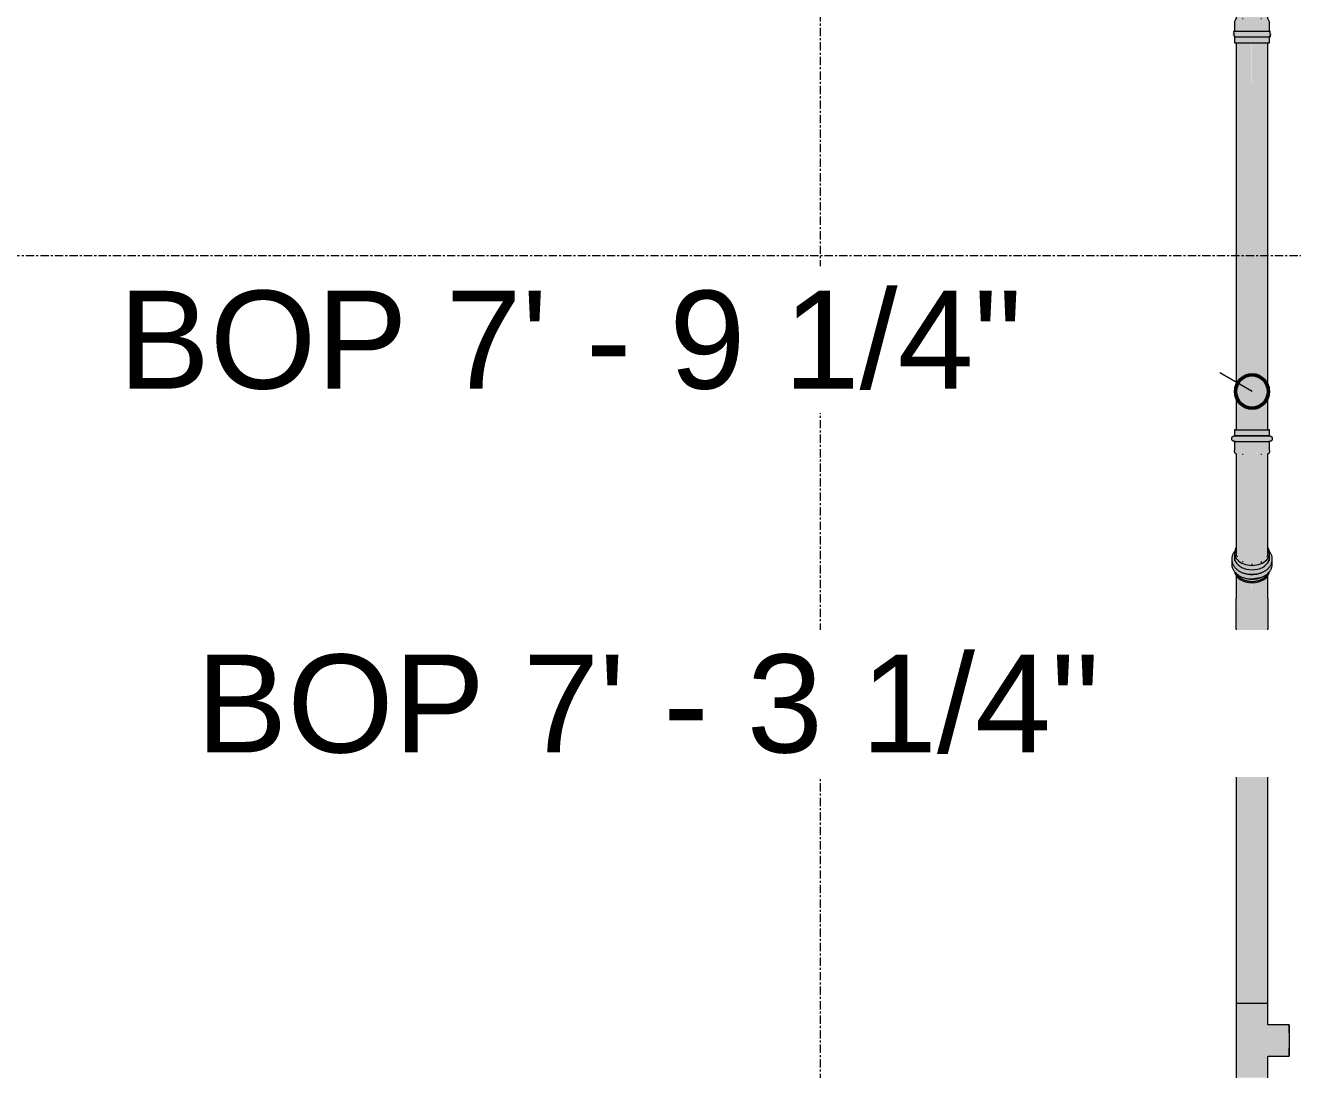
# Model space of a CAD drawing. Header units: inches. Extents: x -3679 to 241, y -496 to 1784.
# Drawn here: x -392.9 to -316.6, y 150 to 212.9 of the extents above; entities that cross this region are included whole.
import ezdxf

# ---------------------------------------------------------------- set-up
doc = ezdxf.new("R2010")
doc.units = ezdxf.units.IN
doc.header["$MEASUREMENT"] = 0
doc.linetypes.add('Grid Line', pattern=[0.875, 0.5, -0.125, 0.125, -0.125])
for name, color, linetype, lineweight in [('G-ANNO-DIMS', 251, 'Continuous', 9), ('P-PIPE', 1, 'Continuous', 9), ('S-GRID', 8, 'Continuous', 9)]:
    doc.layers.add(name, color=color, linetype=linetype, lineweight=lineweight)
doc.styles.add('Arial_1', font='arial.ttf', dxfattribs={"height": 5.901198})

# ---------------------------------------------------------------- blocks, each defined once
blk = doc.blocks.new('Victaulic-VicPress316-Elbow 90-45deg Style P568_P571 - Standard-1202831-LOWER PARKING')
at = {"layer": 'P-PIPE'}
for points in [[(-319.335, 179.853), (-319, 179.866), (-319.005, 180.099), (-319.626, 180.244), (-320.007, 180.62), (-320.021, 180.858), (-320.029, 181.066), (-320.028, 181.101), (-320.007, 181.228), (-320.08, 181.149), (-320.172, 180.957), (-320.224, 180.734), (-320.171, 180.466), (-320.047, 180.284), (-319.889, 180.108), (-319.675, 179.969)], [(-319, 180.362), (-319.009, 180.442), (-319.022, 180.445), (-319.249, 180.467), (-319.559, 180.568), (-319.624, 180.614), (-319.705, 180.67), (-319.826, 180.785), (-319.918, 180.945), (-319.95, 181.126), (-319.95, 181.403), (-320.007, 181.347), (-319.996, 180.871), (-319.623, 180.506), (-319.248, 180.419)], [(-319, 180.362), (-318.378, 180.506), (-317.993, 180.882), (-317.993, 181.347), (-318.05, 181.386), (-318.064, 181.038), (-318.097, 180.906), (-318.129, 180.862), (-318.182, 180.776), (-318.379, 180.612), (-318.532, 180.531), (-318.778, 180.463), (-319, 180.44), (-319, 180.393)], [(-319, 179.866), (-318.323, 179.97), (-318.12, 180.095), (-317.953, 180.284), (-317.83, 180.466), (-317.777, 180.734), (-317.89, 181.11), (-317.993, 181.229), (-317.984, 181.183), (-317.977, 181.157), (-317.973, 180.981), (-317.993, 180.795), (-317.993, 180.617), (-318.38, 180.241), (-319, 180.098), (-319, 179.981)], [(-319, 177.715), (-319.015, 179.322), (-319.622, 179.462), (-319.95, 179.781), (-319.936, 178.272), (-319.861, 178.111), (-319.778, 178.007), (-319.672, 177.916), (-319.545, 177.84), (-319.402, 177.781), (-319.246, 177.741), (-319.165, 177.725)], [(-319, 177.715), (-318.754, 177.741), (-318.578, 177.788), (-318.462, 177.837), (-318.329, 177.916), (-318.218, 178.012), (-318.149, 178.095), (-318.108, 178.159), (-318.065, 178.272), (-318.05, 178.39), (-318.053, 179.778), (-318.378, 179.462), (-319, 179.319), (-319, 177.725)], [(-319, 176.527), (-319, 177.715), (-319.246, 177.741), (-319.325, 177.756), (-319.475, 177.805), (-319.672, 177.916), (-319.728, 177.956), (-319.823, 178.052), (-319.893, 178.159), (-319.936, 178.272), (-319.95, 178.272), (-319.936, 176.53), (-319.165, 176.527)], [(-319, 176.527), (-318.05, 176.531), (-318.065, 178.272), (-318.108, 178.159), (-318.218, 178.012), (-318.329, 177.916), (-318.462, 177.837), (-318.525, 177.805), (-318.754, 177.741), (-318.835, 177.725), (-319, 177.715), (-319, 176.527)], [(-319.249, 174.102), (-319.205, 174.108), (-319, 174.137), (-319, 176.527), (-319.95, 176.53), (-319.95, 174.116), (-319.891, 174.139), (-319.815, 174.109), (-319.728, 174.115), (-319.655, 174.118), (-319.536, 174.137), (-319.4, 174.119), (-319.25, 174.103)], [(-318.178, 174.109), (-318.168, 174.11), (-318.097, 174.139), (-318.05, 174.116), (-318.065, 176.53), (-319, 176.527), (-318.993, 174.136), (-318.599, 174.117), (-318.327, 174.118), (-318.181, 174.109)], [(-319, 173.918), (-319.007, 174.135), (-319.279, 174.105), (-319.611, 174.129), (-319.731, 174.115), (-319.847, 174.113), (-319.907, 174.138), (-320.007, 174.078), (-320.03, 174.041), (-320.007, 173.921), (-319.179, 173.918)], [(-319, 173.918), (-317.993, 173.927), (-317.992, 173.927), (-317.97, 174.04), (-318.019, 174.101), (-318.111, 174.138), (-318.181, 174.109), (-318.463, 174.137), (-318.531, 174.12), (-318.789, 174.119), (-319, 174.137), (-319, 173.927)], [(-319, 173.033), (-319, 173.362), (-320.011, 173.364), (-320.224, 173.202), (-320.158, 173.087), (-320.007, 173.036), (-319.205, 173.033)], [(-319, 173.362), (-319, 173.918), (-320.007, 173.92), (-320.007, 173.365), (-319.277, 173.362)], [(-319, 173.362), (-317.993, 173.365), (-317.993, 173.921), (-319, 173.918), (-319, 173.362)], [(-319, 173.033), (-317.993, 173.036), (-317.835, 173.088), (-317.777, 173.202), (-317.89, 173.295), (-317.993, 173.365), (-319, 173.362), (-319, 173.115)], [(-319, 172.657), (-319, 173.033), (-320.007, 173.034), (-320.007, 172.66), (-319.068, 172.657)], [(-319, 172.657), (-317.993, 172.66), (-317.993, 173.036), (-319, 173.033), (-319, 172.712)]]:
    blk.add_hatch(color=256, dxfattribs=at).paths.add_polyline_path(points, flags=0)
h = blk.add_hatch(color=256, dxfattribs=at)
h.paths.add_polyline_path([(-319, 180.098), (-319, 180.362), (-319.623, 180.506), (-320.007, 180.882), (-320.007, 180.617), (-319.623, 180.241), (-319.311, 180.17)], flags=0)
h.paths.add_polyline_path([(-319.02, 180.218), (-319.598, 180.353), (-319.57, 180.396), (-319.369, 180.392), (-319.13, 180.317), (-319.077, 180.278), (-319.028, 180.226)], flags=0)
h.paths.add_polyline_path([(-319.642, 180.384), (-319.981, 180.728), (-319.923, 180.728), (-319.815, 180.641), (-319.708, 180.519), (-319.662, 180.429), (-319.647, 180.392)], flags=0)
h = blk.add_hatch(color=256, dxfattribs=at)
h.paths.add_polyline_path([(-319, 180.098), (-318.378, 180.242), (-317.993, 180.617), (-317.993, 180.882), (-318.378, 180.506), (-319, 180.362), (-319, 180.17)], flags=0)
h.paths.add_polyline_path([(-318.978, 180.218), (-318.856, 180.317), (-318.848, 180.317), (-318.723, 180.37), (-318.538, 180.404), (-318.533, 180.402), (-318.457, 180.392), (-318.393, 180.352), (-318.911, 180.234)], flags=0)
h.paths.add_polyline_path([(-318.362, 180.378), (-318.271, 180.55), (-318.137, 180.686), (-318.047, 180.742), (-317.999, 180.724), (-318.309, 180.429)], flags=0)
h = blk.add_hatch(color=256, dxfattribs=at)
h.paths.add_polyline_path([(-319.105, 179.425), (-319, 179.474), (-319.622, 179.617), (-319.541, 179.528), (-319.4, 179.462), (-319.221, 179.425), (-319.154, 179.431)], flags=0)
h.paths.add_polyline_path([(-319.691, 179.603), (-319.623, 179.618), (-319.737, 179.727), (-319.888, 179.826), (-319.978, 179.925), (-319.922, 179.815), (-319.806, 179.687), (-319.716, 179.614)], flags=0)
h = blk.add_hatch(color=256, dxfattribs=at)
h.paths.add_polyline_path([(-319, 179.474), (-319.001, 179.584), (-319.371, 179.584), (-319.677, 179.689), (-319.677, 179.671), (-319.623, 179.618), (-319.234, 179.528)], flags=0)
h.paths.add_polyline_path([(-319, 179.815), (-319.001, 179.866), (-319.167, 179.853), (-319.001, 179.815)], flags=0)
h = blk.add_hatch(color=256, dxfattribs=at)
h.paths.add_polyline_path([(-319, 179.474), (-318.378, 179.625), (-318.378, 179.678), (-318.931, 179.589), (-319, 179.572), (-319, 179.546)], flags=0)
h.paths.add_polyline_path([(-319, 179.815), (-318.995, 179.818), (-318.531, 179.932), (-319, 179.853), (-319, 179.817)], flags=0)
h = blk.add_hatch(color=256, dxfattribs=at)
h.paths.add_polyline_path([(-318.854, 179.417), (-318.796, 179.421), (-318.56, 179.477), (-318.424, 179.549), (-318.378, 179.618), (-318.998, 179.474), (-318.915, 179.425)], flags=0)
h.paths.add_polyline_path([(-318.317, 179.602), (-318.271, 179.625), (-318.112, 179.776), (-318.075, 179.819), (-318.041, 179.902), (-318.131, 179.806), (-318.323, 179.672), (-318.374, 179.618)], flags=0)
for p, q in [((-320.059, 181.114), (-320.059, 180.85)), ((-317.941, 180.85), (-317.941, 181.114)), ((-319.95, 179.781), (-319.95, 178.39)), ((-318.05, 178.39), (-318.05, 179.781)), ((-319.95, 176.531), (-319.95, 174.093)), ((-318.05, 174.096), (-318.05, 176.531)), ((-320.059, 173.923), (-319.95, 174.141)), ((-317.941, 173.923), (-318.05, 174.141)), ((-320.059, 173.923), (-320.059, 173.366)), ((-317.941, 173.366), (-317.941, 173.923)), ((-320.059, 173.037), (-320.059, 172.662)), ((-317.941, 172.662), (-317.941, 173.037))]:
    blk.add_line(p, q, dxfattribs=at)
at = {"layer": 'P-PIPE', "flags": 128}
for points in [[(-320.013, 181.251), (-320.04, 181.219), (-320.066, 181.187), (-320.089, 181.154), (-320.111, 181.12), (-320.132, 181.085), (-320.15, 181.05), (-320.166, 181.013), (-320.181, 180.976), (-320.193, 180.939), (-320.204, 180.901), (-320.212, 180.862), (-320.218, 180.823), (-320.222, 180.784), (-320.224, 180.745), (-320.223, 180.705), (-320.22, 180.666), (-320.216, 180.627), (-320.208, 180.588), (-320.199, 180.55), (-320.188, 180.512), (-320.174, 180.474), (-320.159, 180.438), (-320.142, 180.402), (-320.123, 180.366), (-320.101, 180.332), (-320.079, 180.298), (-320.054, 180.266), (-320.028, 180.234), (-320, 180.203), (-319.971, 180.174), (-319.941, 180.145), (-319.909, 180.117), (-319.876, 180.091), (-319.841, 180.066), (-319.805, 180.042), (-319.768, 180.019), (-319.73, 179.997), (-319.692, 179.976), (-319.652, 179.957), (-319.611, 179.938), (-319.569, 179.921), (-319.527, 179.906), (-319.484, 179.891), (-319.44, 179.878), (-319.395, 179.866), (-319.35, 179.855), (-319.305, 179.846), (-319.259, 179.838), (-319.213, 179.831), (-319.166, 179.826), (-319.12, 179.822), (-319.073, 179.819), (-319.026, 179.818), (-319, 179.817)], [(-319, 179.817), (-318.953, 179.818), (-318.906, 179.82), (-318.859, 179.823), (-318.813, 179.828), (-318.766, 179.834), (-318.72, 179.841), (-318.675, 179.85), (-318.629, 179.86), (-318.585, 179.871), (-318.541, 179.884), (-318.497, 179.898), (-318.454, 179.913), (-318.412, 179.929), (-318.371, 179.947), (-318.33, 179.965), (-318.291, 179.985), (-318.252, 180.007), (-318.215, 180.029), (-318.179, 180.053), (-318.143, 180.077), (-318.11, 180.103), (-318.077, 180.13), (-318.046, 180.158), (-318.016, 180.187), (-317.987, 180.217), (-317.96, 180.248), (-317.935, 180.281), (-317.911, 180.314), (-317.889, 180.348), (-317.869, 180.382), (-317.851, 180.418), (-317.834, 180.454), (-317.82, 180.491), (-317.807, 180.529), (-317.797, 180.567), (-317.789, 180.606), (-317.782, 180.645), (-317.779, 180.684), (-317.777, 180.723), (-317.777, 180.763), (-317.78, 180.802), (-317.785, 180.841), (-317.792, 180.88), (-317.801, 180.918), (-317.813, 180.956), (-317.826, 180.993), (-317.841, 181.03), (-317.859, 181.066), (-317.878, 181.102), (-317.899, 181.136), (-317.922, 181.17), (-317.946, 181.202), (-317.972, 181.234), (-317.993, 181.257)], [(-320, 179.95), (-319.994, 179.935), (-319.977, 179.902), (-319.959, 179.869), (-319.939, 179.838), (-319.918, 179.807), (-319.895, 179.778), (-319.871, 179.749), (-319.846, 179.722), (-319.819, 179.696), (-319.792, 179.67), (-319.763, 179.646), (-319.733, 179.623), (-319.703, 179.601), (-319.672, 179.58), (-319.639, 179.561), (-319.606, 179.542), (-319.573, 179.525), (-319.538, 179.508), (-319.503, 179.493), (-319.468, 179.479), (-319.431, 179.466), (-319.395, 179.454), (-319.358, 179.443), (-319.32, 179.433), (-319.282, 179.425), (-319.244, 179.417), (-319.206, 179.411), (-319.167, 179.405), (-319.128, 179.401), (-319.089, 179.398), (-319.05, 179.396), (-319.011, 179.395), (-319, 179.395)], [(-319, 179.395), (-318.961, 179.396), (-318.922, 179.397), (-318.883, 179.4), (-318.844, 179.404), (-318.805, 179.409), (-318.767, 179.415), (-318.728, 179.423), (-318.69, 179.431), (-318.653, 179.44), (-318.616, 179.451), (-318.579, 179.463), (-318.543, 179.475), (-318.507, 179.489), (-318.472, 179.504), (-318.437, 179.52), (-318.403, 179.537), (-318.37, 179.556), (-318.338, 179.575), (-318.306, 179.596), (-318.275, 179.617), (-318.245, 179.64), (-318.217, 179.664), (-318.189, 179.689), (-318.162, 179.715), (-318.136, 179.742), (-318.112, 179.77), (-318.089, 179.799), (-318.067, 179.829), (-318.047, 179.861), (-318.028, 179.893), (-318.011, 179.926), (-318.002, 179.946)], [(-319.95, 176.531), (-319.95, 176.636), (-319.95, 176.741), (-319.95, 176.846), (-319.95, 176.95), (-319.95, 177.054), (-319.95, 177.156), (-319.95, 177.258), (-319.95, 177.359), (-319.95, 177.458), (-319.95, 177.555), (-319.95, 177.651), (-319.95, 177.746), (-319.95, 177.838), (-319.95, 177.928), (-319.95, 178.016), (-319.95, 178.101), (-319.95, 178.184), (-319.95, 178.264), (-319.95, 178.342), (-319.95, 178.39)], [(-318.05, 178.39), (-318.05, 178.314), (-318.05, 178.235), (-318.05, 178.154), (-318.05, 178.07), (-318.05, 177.984), (-318.05, 177.895), (-318.05, 177.804), (-318.05, 177.711), (-318.05, 177.617), (-318.05, 177.52), (-318.05, 177.422), (-318.05, 177.322), (-318.05, 177.221), (-318.05, 177.119), (-318.05, 177.016), (-318.05, 176.912), (-318.05, 176.808), (-318.05, 176.703), (-318.05, 176.598), (-318.05, 176.531)], [(-320.004, 173.368), (-320.017, 173.367), (-320.029, 173.367), (-320.039, 173.367), (-320.048, 173.367), (-320.055, 173.367), (-320.062, 173.366), (-320.071, 173.366), (-320.118, 173.355), (-320.082, 173.039), (-320.067, 173.037), (-320.059, 173.037), (-320.052, 173.036), (-320.044, 173.036), (-320.035, 173.036), (-320.024, 173.036), (-320.011, 173.036), (-319.997, 173.036), (-319.982, 173.035), (-319.965, 173.035), (-319.946, 173.035), (-319.926, 173.035), (-319.905, 173.035), (-319.882, 173.035), (-319.857, 173.034), (-319.832, 173.034), (-319.805, 173.034), (-319.776, 173.034), (-319.747, 173.034), (-319.716, 173.034), (-319.684, 173.034), (-319.651, 173.034), (-319.617, 173.033), (-319.582, 173.033), (-319.547, 173.033), (-319.51, 173.033), (-319.472, 173.033), (-319.434, 173.033), (-319.395, 173.033), (-319.355, 173.033), (-319.315, 173.033), (-319.274, 173.033), (-319.233, 173.033), (-319.192, 173.033), (-319.15, 173.033), (-319.108, 173.033), (-319.065, 173.033), (-319.023, 173.033), (-319, 173.033)], [(-319, 173.033), (-318.958, 173.033), (-318.916, 173.033), (-318.873, 173.033), (-318.831, 173.033), (-318.79, 173.033), (-318.748, 173.033), (-318.707, 173.033), (-318.667, 173.033), (-318.627, 173.033), (-318.588, 173.033), (-318.549, 173.033), (-318.511, 173.033), (-318.474, 173.033), (-318.437, 173.033), (-318.402, 173.033), (-318.367, 173.034), (-318.334, 173.034), (-318.301, 173.034), (-318.27, 173.034), (-318.24, 173.034), (-318.211, 173.034), (-318.183, 173.034), (-318.157, 173.034), (-318.132, 173.035), (-318.108, 173.035), (-318.086, 173.035), (-318.065, 173.035), (-318.046, 173.035), (-318.028, 173.035), (-318.011, 173.035), (-317.997, 173.036), (-317.983, 173.036), (-317.972, 173.036), (-317.961, 173.036), (-317.953, 173.036), (-317.945, 173.037), (-317.938, 173.037), (-317.929, 173.037), (-317.882, 173.048), (-317.918, 173.365), (-317.934, 173.366), (-317.941, 173.366), (-317.948, 173.367), (-317.957, 173.367), (-317.966, 173.367), (-317.977, 173.367), (-317.989, 173.367)]]:
    blk.add_lwpolyline(points, dxfattribs=at)
at = {"layer": 'P-PIPE'}
for centre, major_axis, ratio, start_param, end_param in [((-319, 180.85), (1.059, 0), 0.710047, 2.943602, 4.08407), ((-319, 181.114), (1.059, 0), 0.710047, 2.733581, 4.712389), ((-319, 181.114), (1.059, 0), 0.710047, 4.712389, 6.690234), ((-319, 180.85), (1.059, 0), 0.710047, 5.970813, 6.467551), ((-319, 181.114), (0.95, 0), 0.710047, 3.426156, 3.45569), ((-319, 181.114), (0.95, 0), 0.710047, 3.455752, 3.487059), ((-319, 180.85), (1.059, 0), 0.710047, 4.084368, 4.712389), ((-319, 181.114), (0.95, 0), 0.710047, 4.042057, 4.119818), ((-319, 181.114), (0.95, 0), 0.710047, 4.688428, 4.712389), ((-319, 181.114), (0.95, 0), 0.710047, 4.712721, 4.735898), ((-319, 180.85), (1.059, 0), 0.710047, 4.712687, 5.340708), ((-319, 181.114), (0.95, 0), 0.710047, 5.30611, 5.340708), ((-319, 181.114), (0.95, 0), 0.710047, 5.341244, 5.381369), ((-319, 180.85), (1.059, 0), 0.710047, 5.341189, 5.969026), ((-319, 181.114), (0.95, 0), 0.710047, 5.940216, 5.969026), ((-319, 181.114), (0.95, 0), 0.710047, 5.969088, 5.996262), ((-319, 174.141), (0.95, 0), 0.004167, 4.055861, 4.108072), ((-319, 174.141), (0.95, 0), 0.004167, 5.316706, 5.368917), ((-319, 173.366), (1.059, 0), 0.004167, 2.827433, 4.712389), ((-319, 173.366), (1.059, 0), 0.004167, 4.712389, 6.597345), ((-319, 172.662), (1.059, 0), 0.004167, 2.827433, 4.712389), ((-319, 173.037), (1.059, 0), 0.004167, 2.850113, 4.712389), ((-319, 173.037), (1.059, 0), 0.004167, 4.712389, 6.550885), ((-319, 172.662), (-1.059, 0), 0.004167, 1.570796, 3.455752)]:
    blk.add_ellipse(centre, major_axis=major_axis, ratio=ratio, start_param=start_param, end_param=end_param, dxfattribs=at)
blk = doc.blocks.new('Victaulic-VicPress316-Elbow 90-45deg Style P568_P571 - Standard-1202840-LOWER PARKING')
at = {"layer": 'P-PIPE'}
for points in [[(-319, 187.829), (-319, 188.158), (-320.047, 188.145), (-320.166, 188.107), (-320.223, 187.994), (-320.165, 187.94), (-320.007, 187.829), (-319.239, 187.829)], [(-319, 188.158), (-319, 188.534), (-320.007, 188.534), (-320.007, 188.158), (-319.311, 188.158)], [(-319, 187.829), (-317.993, 187.829), (-317.776, 187.994), (-317.834, 188.107), (-317.993, 188.158), (-319, 188.158), (-319, 187.911)], [(-319, 187.055), (-319, 187.273), (-320.007, 187.273), (-320.03, 187.155), (-319.981, 187.094), (-319.891, 187.055), (-319.82, 187.084), (-319.537, 187.055), (-319.469, 187.071), (-319.211, 187.072), (-319.001, 187.055)], [(-319, 187.273), (-319.004, 187.829), (-320.007, 187.829), (-320.007, 187.273), (-319.234, 187.273)], [(-319, 184.664), (-319.007, 187.055), (-319.4, 187.075), (-319.674, 187.075), (-319.832, 187.083), (-319.903, 187.055), (-319.95, 187.078), (-319.936, 184.664), (-319.165, 184.664)], [(-319, 187.273), (-317.993, 187.273), (-317.993, 187.829), (-319, 187.829), (-319, 187.273)], [(-319, 187.055), (-318.993, 187.056), (-318.721, 187.086), (-318.389, 187.063), (-318.269, 187.078), (-318.153, 187.08), (-318.093, 187.057), (-317.993, 187.117), (-317.97, 187.155), (-317.993, 187.273), (-319, 187.273), (-319, 187.103)], [(-319, 184.664), (-318.05, 184.665), (-318.05, 187.079), (-318.109, 187.055), (-318.185, 187.084), (-318.271, 187.078), (-318.345, 187.074), (-318.463, 187.055), (-318.562, 187.071), (-318.796, 187.083), (-319, 187.055)], [(-319, 182.131), (-319, 184.664), (-319.95, 184.665), (-319.936, 182.686), (-319.893, 182.573), (-319.823, 182.467), (-319.728, 182.371), (-319.611, 182.288), (-319.475, 182.221), (-319.325, 182.172), (-319.165, 182.141)], [(-319, 182.131), (-318.835, 182.141), (-318.675, 182.172), (-318.525, 182.221), (-318.344, 182.32), (-318.272, 182.371), (-318.177, 182.467), (-318.107, 182.573), (-318.064, 182.686), (-318.05, 182.803), (-318.064, 184.664), (-319, 184.664), (-319, 182.141)], [(-319.006, 180.441), (-319, 180.443), (-319, 182.131), (-319.165, 182.141), (-319.325, 182.172), (-319.488, 182.228), (-319.623, 182.297), (-319.77, 182.414), (-319.823, 182.467), (-319.893, 182.573), (-319.936, 182.686), (-319.95, 182.803), (-319.935, 181.037), (-319.903, 180.906), (-319.871, 180.863), (-319.815, 180.773), (-319.623, 180.613), (-319.468, 180.531), (-319.204, 180.462), (-319.007, 180.441)], [(-318.993, 180.441), (-318.979, 180.444), (-318.689, 180.485), (-318.44, 180.572), (-318.378, 180.613), (-318.308, 180.659), (-318.161, 180.808), (-318.075, 180.981), (-318.05, 181.117), (-318.064, 182.686), (-318.107, 182.573), (-318.177, 182.467), (-318.272, 182.371), (-318.389, 182.288), (-318.525, 182.221), (-318.689, 182.169), (-318.835, 182.141), (-319, 182.131), (-319, 180.441)], [(-319.335, 179.572), (-319, 179.584), (-319.008, 179.817), (-319.19, 179.859), (-319.371, 179.866), (-319.677, 179.97), (-319.924, 180.147), (-320.108, 180.373), (-320.173, 180.477), (-320.2, 180.566), (-320.223, 180.45), (-320.172, 180.227), (-320.08, 180.036), (-319.888, 179.826), (-319.675, 179.687)], [(-319, 179.584), (-318.76, 179.601), (-318.323, 179.688), (-318.112, 179.822), (-317.883, 180.095), (-317.776, 180.45), (-317.81, 180.566), (-317.841, 180.45), (-318.002, 180.229), (-318.162, 180.069), (-318.326, 179.97), (-318.689, 179.888), (-319, 179.815), (-319, 179.601)], [(-317.993, 180.619), (-317.993, 180.619), (-317.993, 180.647)], [(-319, 179.319), (-319.002, 179.474), (-319.105, 179.425), (-319.422, 179.468), (-319.557, 179.546), (-319.623, 179.618), (-319.691, 179.603), (-319.73, 179.625), (-319.867, 179.751), (-319.956, 179.875), (-320.007, 179.958), (-319.996, 179.826), (-319.622, 179.462), (-319, 179.319)], [(-319, 179.319), (-318.363, 179.476), (-317.993, 179.837), (-317.993, 179.956), (-318.048, 179.874), (-318.112, 179.776), (-318.198, 179.688), (-318.318, 179.603), (-318.37, 179.625), (-318.325, 179.688), (-318.378, 179.678), (-318.384, 179.609), (-318.43, 179.544), (-318.628, 179.456), (-318.854, 179.417), (-318.944, 179.442), (-319, 179.474), (-319, 179.413)]]:
    blk.add_hatch(color=256, dxfattribs=at).paths.add_polyline_path(points, flags=0)
h = blk.add_hatch(color=256, dxfattribs=at)
h.paths.add_polyline_path([(-319, 188.158), (-317.993, 188.158), (-317.993, 188.534), (-319, 188.534), (-319, 188.158)], flags=0)
h.paths.add_polyline_path([(-318.689, 188.158), (-318.689, 188.158), (-318.717, 188.257)], flags=0)
h = blk.add_hatch(color=256, dxfattribs=at)
h.paths.add_polyline_path([(-319.02, 180.218), (-319.094, 180.296), (-319.21, 180.352), (-319.411, 180.403), (-319.574, 180.392), (-319.6, 180.35), (-319.179, 180.254)], flags=0)
h.paths.add_polyline_path([(-319.642, 180.384), (-319.713, 180.529), (-319.863, 180.688), (-319.95, 180.735), (-319.999, 180.724), (-319.693, 180.434)], flags=0)
h.paths.add_polyline_path([(-320.007, 180.731), (-320.007, 181.198), (-320.03, 181.091), (-320.023, 180.876)], flags=0)
h = blk.add_hatch(color=256, dxfattribs=at)
h.paths.add_polyline_path([(-318.978, 180.218), (-318.41, 180.362), (-318.466, 180.398), (-318.637, 180.395), (-318.778, 180.354), (-318.884, 180.306)], flags=0)
h.paths.add_polyline_path([(-318.362, 180.378), (-317.999, 180.724), (-318.047, 180.742), (-318.072, 180.734), (-318.178, 180.655), (-318.315, 180.48), (-318.334, 180.439)], flags=0)
h.paths.add_polyline_path([(-317.993, 180.728), (-317.993, 180.728), (-317.986, 180.906), (-317.97, 180.994), (-317.993, 181.201), (-317.993, 180.728)], flags=0)
for p, q in [((-320.059, 188.534), (-320.059, 188.158)), ((-317.941, 188.158), (-317.941, 188.534)), ((-320.059, 187.829), (-320.059, 187.273)), ((-319.95, 187.099), (-319.95, 184.665)), ((-318.05, 184.665), (-318.05, 187.101)), ((-317.941, 187.273), (-317.941, 187.829)), ((-319.95, 182.803), (-319.95, 181.036)), ((-318.05, 181.036), (-318.05, 182.803)), ((-320.059, 180.959), (-320.059, 180.637)), ((-319.953, 181.324), (-319.972, 181.292)), ((-317.941, 180.638), (-317.941, 180.959))]:
    blk.add_line(p, q, dxfattribs=at)
at = {"layer": 'P-PIPE', "flags": 128}
for points in [[(-320.059, 187.829), (-320.066, 187.83), (-320.072, 187.83), (-320.079, 187.831), (-320.085, 187.832), (-320.092, 187.833), (-320.098, 187.834), (-320.104, 187.836), (-320.111, 187.838), (-320.117, 187.84), (-320.123, 187.842), (-320.129, 187.845), (-320.135, 187.848), (-320.141, 187.851), (-320.146, 187.855), (-320.152, 187.858), (-320.157, 187.862), (-320.162, 187.866), (-320.167, 187.87), (-320.172, 187.875), (-320.177, 187.879), (-320.181, 187.884), (-320.186, 187.889), (-320.19, 187.894), (-320.194, 187.9), (-320.197, 187.905), (-320.201, 187.911), (-320.204, 187.916), (-320.207, 187.922), (-320.21, 187.928), (-320.212, 187.934), (-320.215, 187.94), (-320.217, 187.947), (-320.218, 187.953), (-320.22, 187.959), (-320.221, 187.966), (-320.222, 187.972), (-320.223, 187.979), (-320.223, 187.986), (-320.223, 187.992), (-320.223, 187.999), (-320.223, 188.005), (-320.222, 188.012), (-320.222, 188.018), (-320.221, 188.025), (-320.219, 188.031), (-320.218, 188.038), (-320.216, 188.044), (-320.214, 188.05), (-320.211, 188.056), (-320.209, 188.062), (-320.206, 188.068), (-320.203, 188.074), (-320.199, 188.08), (-320.196, 188.085), (-320.192, 188.091), (-320.188, 188.096), (-320.184, 188.101), (-320.179, 188.106), (-320.175, 188.111), (-320.17, 188.115), (-320.165, 188.12), (-320.16, 188.124), (-320.155, 188.128), (-320.149, 188.131), (-320.144, 188.135), (-320.138, 188.138), (-320.132, 188.141), (-320.126, 188.144), (-320.12, 188.147), (-320.114, 188.149), (-320.108, 188.151), (-320.102, 188.153), (-320.095, 188.154), (-320.089, 188.156), (-320.082, 188.157), (-320.076, 188.158), (-320.069, 188.158), (-320.063, 188.158), (-320.059, 188.158)], [(-320.059, 188.158), (-320.058, 188.158), (-320.056, 188.158), (-320.051, 188.158), (-320.045, 188.158), (-320.038, 188.158), (-320.029, 188.159), (-320.018, 188.159), (-320.005, 188.159)], [(-319, 188.158), (-319.042, 188.158), (-319.085, 188.158), (-319.127, 188.158), (-319.169, 188.158), (-319.21, 188.158), (-319.252, 188.158), (-319.293, 188.158), (-319.333, 188.158), (-319.373, 188.158), (-319.412, 188.158), (-319.451, 188.158), (-319.489, 188.158), (-319.526, 188.158), (-319.562, 188.158), (-319.598, 188.158), (-319.632, 188.158), (-319.666, 188.158), (-319.698, 188.158), (-319.73, 188.158), (-319.76, 188.158), (-319.789, 188.158), (-319.816, 188.158), (-319.843, 188.158), (-319.867, 188.158), (-319.891, 188.158), (-319.913, 188.158), (-319.934, 188.158), (-319.953, 188.158), (-319.971, 188.158), (-319.987, 188.158), (-320.002, 188.158), (-320.015, 188.158), (-320.026, 188.158), (-320.036, 188.158), (-320.044, 188.158), (-320.05, 188.158), (-320.055, 188.158), (-320.058, 188.158), (-320.059, 188.158), (-320.059, 188.158)], [(-317.941, 188.158), (-317.942, 188.158), (-317.944, 188.158), (-317.949, 188.158), (-317.954, 188.158), (-317.962, 188.158), (-317.971, 188.158), (-317.982, 188.158), (-317.995, 188.158), (-318.009, 188.158), (-318.025, 188.158), (-318.042, 188.158), (-318.061, 188.158), (-318.081, 188.158), (-318.103, 188.158), (-318.126, 188.158), (-318.151, 188.158), (-318.177, 188.158), (-318.204, 188.158), (-318.232, 188.158), (-318.262, 188.158), (-318.293, 188.158), (-318.325, 188.158), (-318.358, 188.158), (-318.393, 188.158), (-318.428, 188.158), (-318.464, 188.158), (-318.501, 188.158), (-318.539, 188.158), (-318.577, 188.158), (-318.616, 188.158), (-318.656, 188.158), (-318.696, 188.158), (-318.737, 188.158), (-318.778, 188.158), (-318.82, 188.158), (-318.862, 188.158), (-318.904, 188.158), (-318.946, 188.158), (-318.989, 188.158), (-319, 188.158)], [(-317.998, 188.159), (-317.985, 188.159), (-317.974, 188.159), (-317.964, 188.158), (-317.956, 188.158), (-317.95, 188.158), (-317.945, 188.158), (-317.942, 188.158), (-317.941, 188.158), (-317.941, 188.158)], [(-317.941, 188.158), (-317.934, 188.158), (-317.928, 188.158), (-317.921, 188.157), (-317.915, 188.156), (-317.908, 188.155), (-317.902, 188.154), (-317.896, 188.152), (-317.889, 188.15), (-317.883, 188.148), (-317.877, 188.145), (-317.871, 188.143), (-317.865, 188.14), (-317.859, 188.137), (-317.854, 188.133), (-317.848, 188.13), (-317.843, 188.126), (-317.838, 188.122), (-317.832, 188.118), (-317.828, 188.113), (-317.823, 188.109), (-317.818, 188.104), (-317.814, 188.099), (-317.81, 188.094), (-317.806, 188.088), (-317.803, 188.083), (-317.799, 188.077), (-317.796, 188.071), (-317.793, 188.066), (-317.79, 188.06), (-317.788, 188.054), (-317.785, 188.047), (-317.783, 188.041), (-317.782, 188.035), (-317.78, 188.028), (-317.779, 188.022), (-317.778, 188.015), (-317.777, 188.009), (-317.777, 188.002), (-317.776, 187.996), (-317.777, 187.989), (-317.777, 187.983), (-317.777, 187.976), (-317.778, 187.969), (-317.779, 187.963), (-317.781, 187.957), (-317.782, 187.95), (-317.784, 187.944), (-317.786, 187.938), (-317.789, 187.931), (-317.791, 187.925), (-317.794, 187.92), (-317.797, 187.914), (-317.801, 187.908), (-317.804, 187.902), (-317.808, 187.897), (-317.812, 187.892), (-317.816, 187.887), (-317.821, 187.882), (-317.825, 187.877), (-317.83, 187.873), (-317.835, 187.868), (-317.84, 187.864), (-317.845, 187.86), (-317.851, 187.856), (-317.856, 187.853), (-317.862, 187.85), (-317.868, 187.847), (-317.874, 187.844), (-317.88, 187.841), (-317.886, 187.839), (-317.892, 187.837), (-317.898, 187.835), (-317.905, 187.833), (-317.911, 187.832), (-317.918, 187.831), (-317.924, 187.83), (-317.931, 187.83), (-317.937, 187.829), (-317.941, 187.829)], [(-320.002, 187.83), (-320.015, 187.83), (-320.026, 187.83), (-320.036, 187.829), (-320.044, 187.829), (-320.05, 187.829), (-320.055, 187.829), (-320.058, 187.829), (-320.059, 187.829), (-320.059, 187.829)], [(-320.059, 187.829), (-320.058, 187.829), (-320.056, 187.829), (-320.051, 187.829), (-320.045, 187.829), (-320.038, 187.829), (-320.029, 187.829), (-320.018, 187.829), (-320.005, 187.829), (-319.991, 187.829), (-319.975, 187.829), (-319.958, 187.829), (-319.939, 187.829), (-319.919, 187.829), (-319.897, 187.829), (-319.874, 187.829), (-319.849, 187.829), (-319.823, 187.829), (-319.796, 187.829), (-319.768, 187.829), (-319.738, 187.829), (-319.707, 187.829), (-319.675, 187.829), (-319.642, 187.829), (-319.607, 187.829), (-319.572, 187.829), (-319.536, 187.829), (-319.499, 187.829), (-319.461, 187.829), (-319.423, 187.829), (-319.384, 187.829), (-319.344, 187.829), (-319.304, 187.829), (-319.263, 187.829), (-319.222, 187.829), (-319.18, 187.829), (-319.138, 187.829), (-319.096, 187.829), (-319.054, 187.829), (-319.011, 187.829), (-319, 187.829)], [(-319.95, 187.055), (-319.959, 187.062), (-319.967, 187.069), (-319.975, 187.076), (-319.983, 187.084), (-319.99, 187.092), (-319.997, 187.1), (-320.004, 187.109), (-320.01, 187.117), (-320.016, 187.126), (-320.022, 187.136), (-320.027, 187.145), (-320.032, 187.155), (-320.037, 187.165), (-320.041, 187.175), (-320.045, 187.185), (-320.048, 187.196), (-320.051, 187.206), (-320.053, 187.217), (-320.055, 187.228), (-320.057, 187.238), (-320.058, 187.249), (-320.059, 187.26), (-320.059, 187.271), (-320.059, 187.273)], [(-319, 187.829), (-318.958, 187.829), (-318.915, 187.829), (-318.873, 187.829), (-318.831, 187.829), (-318.79, 187.829), (-318.748, 187.829), (-318.707, 187.829), (-318.667, 187.829), (-318.627, 187.829), (-318.588, 187.829), (-318.549, 187.829), (-318.511, 187.829), (-318.474, 187.829), (-318.437, 187.829), (-318.402, 187.829), (-318.368, 187.829), (-318.334, 187.829), (-318.302, 187.829), (-318.27, 187.829), (-318.24, 187.829), (-318.211, 187.829), (-318.184, 187.829), (-318.157, 187.829), (-318.132, 187.829), (-318.109, 187.829), (-318.087, 187.829), (-318.066, 187.829), (-318.047, 187.829), (-318.029, 187.829), (-318.013, 187.829), (-317.998, 187.829), (-317.985, 187.829), (-317.974, 187.829), (-317.964, 187.829), (-317.956, 187.829), (-317.95, 187.829), (-317.945, 187.829), (-317.942, 187.829), (-317.941, 187.829), (-317.941, 187.829)], [(-317.941, 187.273), (-317.941, 187.262), (-317.942, 187.251), (-317.943, 187.24), (-317.944, 187.229), (-317.946, 187.219), (-317.949, 187.208), (-317.952, 187.198), (-317.955, 187.187), (-317.958, 187.177), (-317.962, 187.167), (-317.967, 187.157), (-317.972, 187.147), (-317.977, 187.138), (-317.983, 187.128), (-317.989, 187.119), (-317.995, 187.11), (-318.002, 187.102), (-318.009, 187.093), (-318.016, 187.085), (-318.024, 187.077), (-318.032, 187.07), (-318.04, 187.063), (-318.048, 187.056), (-318.05, 187.055)], [(-317.941, 187.829), (-317.942, 187.829), (-317.944, 187.829), (-317.949, 187.829), (-317.954, 187.829), (-317.962, 187.829), (-317.971, 187.83), (-317.982, 187.83), (-317.995, 187.83)], [(-319.95, 184.665), (-319.95, 184.559), (-319.95, 184.454), (-319.95, 184.349), (-319.95, 184.245), (-319.95, 184.141), (-319.95, 184.039), (-319.95, 183.937), (-319.95, 183.836), (-319.95, 183.737), (-319.95, 183.639), (-319.95, 183.543), (-319.95, 183.449), (-319.95, 183.356), (-319.95, 183.266), (-319.95, 183.178), (-319.95, 183.092), (-319.95, 183.009), (-319.95, 182.929), (-319.95, 182.851), (-319.95, 182.803)], [(-318.05, 182.803), (-318.05, 182.879), (-318.05, 182.958), (-318.05, 183.039), (-318.05, 183.123), (-318.05, 183.21), (-318.05, 183.299), (-318.05, 183.39), (-318.05, 183.483), (-318.05, 183.578), (-318.05, 183.675), (-318.05, 183.773), (-318.05, 183.873), (-318.05, 183.974), (-318.05, 184.076), (-318.05, 184.179), (-318.05, 184.283), (-318.05, 184.388), (-318.05, 184.492), (-318.05, 184.598), (-318.05, 184.665)], [(-320.007, 181.217), (-320.018, 181.19), (-320.03, 181.155), (-320.04, 181.118), (-320.048, 181.082), (-320.053, 181.045), (-320.057, 181.007), (-320.059, 180.969), (-320.059, 180.959)], [(-317.941, 180.959), (-317.942, 180.997), (-317.945, 181.034), (-317.95, 181.072), (-317.958, 181.109), (-317.967, 181.145), (-317.978, 181.181), (-317.992, 181.216)], [(-320.203, 180.616), (-320.212, 180.577), (-320.218, 180.539), (-320.222, 180.5), (-320.223, 180.46), (-320.223, 180.421), (-320.22, 180.382), (-320.215, 180.343), (-320.208, 180.304), (-320.199, 180.266), (-320.187, 180.228), (-320.174, 180.191), (-320.159, 180.154), (-320.141, 180.118), (-320.122, 180.083), (-320.101, 180.049), (-320.078, 180.015), (-320.054, 179.983), (-320.028, 179.951), (-320, 179.92), (-319.971, 179.891), (-319.94, 179.862), (-319.908, 179.835), (-319.875, 179.809), (-319.84, 179.783), (-319.805, 179.759), (-319.768, 179.736), (-319.73, 179.715), (-319.691, 179.694), (-319.651, 179.675), (-319.61, 179.656), (-319.569, 179.639), (-319.526, 179.624), (-319.483, 179.609), (-319.439, 179.596), (-319.395, 179.584), (-319.35, 179.574), (-319.304, 179.564), (-319.259, 179.556), (-319.212, 179.55), (-319.166, 179.544), (-319.119, 179.54), (-319.072, 179.538), (-319.025, 179.536), (-319, 179.536)], [(-319, 179.536), (-318.953, 179.537), (-318.906, 179.539), (-318.859, 179.542), (-318.813, 179.547), (-318.766, 179.553), (-318.72, 179.56), (-318.675, 179.569), (-318.629, 179.578), (-318.585, 179.59), (-318.54, 179.602), (-318.497, 179.616), (-318.454, 179.631), (-318.412, 179.647), (-318.371, 179.665), (-318.33, 179.683), (-318.291, 179.703), (-318.252, 179.724), (-318.215, 179.747), (-318.179, 179.77), (-318.143, 179.795), (-318.109, 179.821), (-318.077, 179.847), (-318.045, 179.875), (-318.016, 179.904), (-317.987, 179.934), (-317.96, 179.965), (-317.935, 179.997), (-317.911, 180.03), (-317.889, 180.064), (-317.869, 180.099), (-317.85, 180.135), (-317.834, 180.171), (-317.819, 180.208), (-317.807, 180.245), (-317.797, 180.283), (-317.788, 180.322), (-317.782, 180.361), (-317.778, 180.4), (-317.777, 180.439), (-317.777, 180.478), (-317.78, 180.518), (-317.785, 180.557), (-317.792, 180.595), (-317.799, 180.623)]]:
    blk.add_lwpolyline(points, dxfattribs=at)
at = {"layer": 'P-PIPE'}
for centre, major_axis, ratio, start_param, end_param in [((-319, 188.534), (1.059, 0), 0.000382, 2.827433, 4.712389), ((-319, 188.158), (1.059, 0), 0.000382, 2.827433, 4.712389), ((-319, 188.534), (1.059, 0), 0.000382, 4.712389, 6.597345), ((-319, 188.158), (-1.059, 0), 0.000382, 1.570796, 3.455752), ((-319, 187.829), (1.059, 0), 0.000382, 2.827433, 4.712389), ((-319, 187.829), (1.059, 0), 0.000382, 4.712389, 6.597345), ((-319, 187.055), (0.95, 0), 0.000382, 4.055861, 4.108072), ((-319, 187.055), (0.95, 0), 0.000382, 5.316706, 5.368917), ((-319, 180.068), (1.059, 0), 0.707377, 3.236921, 4.712389), ((-319, 180.068), (1.059, 0), 0.707377, 4.712389, 6.190658), ((-319, 180.566), (1.059, 0), 0.707377, 4.712389, 5.34041)]:
    blk.add_ellipse(centre, major_axis=major_axis, ratio=ratio, start_param=start_param, end_param=end_param, dxfattribs=at)
blk = doc.blocks.new('Victaulic-VicPress316-Elbow 90-45deg Style P568_P571 - Standard-1202875-LOWER PARKING')
at = {"layer": 'P-PIPE'}
for points in [[(-319.335, 219.024), (-319, 219.036), (-319, 219.268), (-319.093, 219.29), (-319.204, 219.279), (-319.4, 219.327), (-319.547, 219.394), (-319.622, 219.412), (-319.819, 219.586), (-319.88, 219.639), (-319.938, 219.7), (-319.957, 219.739), (-320.007, 219.788), (-320.017, 219.864), (-320.023, 219.872), (-320.021, 220.128), (-320.007, 220.253), (-320.007, 220.398), (-320.08, 220.32), (-320.172, 220.128), (-320.223, 219.905), (-320.171, 219.636), (-320.047, 219.455), (-319.888, 219.279), (-319.675, 219.139), (-319.47, 219.07)], [(-319, 219.532), (-319.011, 219.612), (-319.026, 219.616), (-319.257, 219.64), (-319.558, 219.739), (-319.626, 219.786), (-319.704, 219.84), (-319.833, 219.967), (-319.92, 220.123), (-319.95, 220.295), (-319.95, 220.573), (-320.007, 220.517), (-320.001, 220.046), (-319.622, 219.676), (-319.25, 219.59)], [(-319, 219.268), (-319, 219.532), (-319.622, 219.676), (-320.007, 220.052), (-320.007, 219.788), (-319.922, 219.724), (-319.79, 219.61), (-319.622, 219.412), (-319.488, 219.395), (-319.371, 219.388), (-319.132, 219.313), (-319.042, 219.278)], [(-319, 219.532), (-318.378, 219.676), (-317.993, 220.052), (-318.005, 220.529), (-318.05, 220.557), (-318.064, 220.205), (-318.098, 220.075), (-318.113, 220.06), (-318.191, 219.938), (-318.374, 219.786), (-318.547, 219.697), (-318.766, 219.635), (-319, 219.61), (-319, 219.564)], [(-319, 219.036), (-318.323, 219.14), (-318.12, 219.265), (-317.953, 219.455), (-317.829, 219.636), (-317.776, 219.905), (-317.89, 220.28), (-317.993, 220.399), (-317.978, 220.166), (-317.975, 220.115), (-317.973, 219.977), (-317.993, 219.788), (-318.052, 219.724), (-318.083, 219.672), (-318.378, 219.412), (-318.488, 219.378), (-318.6, 219.331), (-318.775, 219.294), (-318.953, 219.279), (-319, 219.268), (-319, 219.152)], [(-319, 219.268), (-318.846, 219.313), (-318.766, 219.351), (-318.585, 219.4), (-318.436, 219.398), (-318.378, 219.412), (-318.301, 219.503), (-318.222, 219.6), (-318.135, 219.682), (-317.993, 219.788), (-317.993, 220.052), (-318.378, 219.676), (-319, 219.532), (-319, 219.34)], [(-319, 218.811), (-319, 219.036), (-319.371, 219.036), (-319.677, 219.141), (-319.918, 219.311), (-320.007, 219.402), (-320.007, 219.329), (-319.622, 218.954), (-319.002, 218.811)], [(-319, 218.811), (-318.994, 218.813), (-318.376, 218.956), (-317.993, 219.329), (-317.993, 219.41), (-318.12, 219.265), (-318.325, 219.14), (-318.74, 219.073), (-319, 219.024)], [(-319, 216.886), (-319, 218.315), (-319.622, 218.458), (-319.95, 218.777), (-319.936, 217.444), (-319.861, 217.282), (-319.778, 217.178), (-319.672, 217.088), (-319.545, 217.011), (-319.401, 216.952), (-319.246, 216.912), (-319.165, 216.896)], [(-319, 216.886), (-318.723, 216.918), (-318.577, 216.959), (-318.461, 217.008), (-318.328, 217.088), (-318.217, 217.183), (-318.149, 217.266), (-318.107, 217.33), (-318.064, 217.444), (-318.05, 217.561), (-318.054, 218.773), (-318.378, 218.458), (-319, 218.315), (-319, 216.896)], [(-319, 215.698), (-319, 216.886), (-319.246, 216.912), (-319.325, 216.927), (-319.475, 216.977), (-319.672, 217.088), (-319.728, 217.127), (-319.823, 217.224), (-319.893, 217.33), (-319.936, 217.444), (-319.95, 217.444), (-319.936, 215.702), (-319.165, 215.698)], [(-319.248, 213.274), (-319.204, 213.28), (-319, 213.308), (-319, 215.698), (-319.95, 215.702), (-319.949, 213.288), (-319.891, 213.311), (-319.815, 213.281), (-319.729, 213.286), (-319.655, 213.29), (-319.535, 213.308), (-319.4, 213.291), (-319.25, 213.274)], [(-318.177, 213.28), (-318.168, 213.282), (-318.096, 213.311), (-318.05, 213.288), (-318.064, 215.702), (-319, 215.698), (-318.993, 213.307), (-318.6, 213.288), (-318.326, 213.289), (-318.18, 213.281)], [(-319, 213.09), (-319.007, 213.307), (-319.279, 213.277), (-319.611, 213.3), (-319.731, 213.286), (-319.847, 213.285), (-319.907, 213.309), (-320.007, 213.249), (-320.03, 213.213), (-320.007, 213.093), (-319.179, 213.09)], [(-319, 212.533), (-319, 213.09), (-320.007, 213.092), (-320.007, 212.536), (-319.277, 212.533)], [(-319, 213.09), (-317.993, 213.093), (-317.993, 213.094), (-317.97, 213.212), (-318.019, 213.272), (-318.111, 213.31), (-318.18, 213.281), (-318.463, 213.309), (-318.531, 213.292), (-318.789, 213.291), (-319, 213.308), (-319, 213.212)], [(-319, 212.533), (-317.993, 212.536), (-317.993, 213.093), (-319, 213.09), (-319, 212.534)], [(-319, 212.204), (-319, 212.533), (-320.009, 212.535), (-320.223, 212.373), (-320.157, 212.258), (-320.007, 212.207), (-319.205, 212.204)], [(-319, 212.204), (-317.993, 212.207), (-317.834, 212.26), (-317.776, 212.373), (-317.89, 212.467), (-317.993, 212.536), (-319, 212.533), (-319, 212.286)], [(-319, 211.829), (-319, 212.204), (-320.007, 212.205), (-320.007, 211.832), (-319.067, 211.829)], [(-319, 211.829), (-317.993, 211.832), (-317.993, 212.207), (-319, 212.204), (-319, 211.883)]]:
    blk.add_hatch(color=256, dxfattribs=at).paths.add_polyline_path(points, flags=0)
h = blk.add_hatch(color=256, dxfattribs=at)
h.paths.add_polyline_path([(-319, 215.698), (-318.05, 215.703), (-318.064, 217.444), (-318.107, 217.33), (-318.217, 217.183), (-318.328, 217.088), (-318.461, 217.008), (-318.525, 216.977), (-318.754, 216.912), (-318.835, 216.896), (-319, 216.886), (-319, 215.698)], flags=0)
h.paths.add_polyline_path([(-318.064, 215.702), (-318.064, 215.703), (-318.07, 216.206)], flags=0)
for p, q in [((-320.059, 220.285), (-320.059, 220.02)), ((-317.941, 220.02), (-317.941, 220.285)), ((-320.059, 219.473), (-320.059, 219.397)), ((-317.941, 219.397), (-317.941, 219.473)), ((-319.95, 218.777), (-319.95, 217.561)), ((-318.05, 217.561), (-318.05, 218.777)), ((-319.95, 215.703), (-319.95, 213.264)), ((-318.05, 213.267), (-318.05, 215.703)), ((-320.059, 213.094), (-319.95, 213.312)), ((-320.059, 213.094), (-320.059, 212.538)), ((-317.941, 213.094), (-318.05, 213.312)), ((-317.941, 212.538), (-317.941, 213.094)), ((-320.059, 212.209), (-320.059, 211.833)), ((-317.941, 211.833), (-317.941, 212.209))]:
    blk.add_line(p, q, dxfattribs=at)
at = {"layer": 'P-PIPE', "flags": 128}
for points in [[(-320.013, 220.421), (-320.04, 220.39), (-320.065, 220.358), (-320.089, 220.325), (-320.111, 220.291), (-320.131, 220.256), (-320.15, 220.22), (-320.166, 220.184), (-320.181, 220.147), (-320.193, 220.109), (-320.203, 220.071), (-320.212, 220.033), (-320.218, 219.994), (-320.222, 219.954), (-320.223, 219.915), (-320.223, 219.876), (-320.22, 219.837), (-320.215, 219.797), (-320.208, 219.759), (-320.199, 219.72), (-320.188, 219.682), (-320.174, 219.645), (-320.159, 219.608), (-320.141, 219.572), (-320.122, 219.537), (-320.101, 219.502), (-320.078, 219.469), (-320.054, 219.436), (-320.028, 219.405), (-320, 219.374), (-319.971, 219.344), (-319.94, 219.316), (-319.909, 219.288), (-319.875, 219.262), (-319.841, 219.236), (-319.805, 219.212), (-319.768, 219.189), (-319.73, 219.167), (-319.691, 219.146), (-319.651, 219.127), (-319.611, 219.109), (-319.569, 219.092), (-319.526, 219.076), (-319.483, 219.061), (-319.439, 219.048), (-319.395, 219.036), (-319.35, 219.026), (-319.305, 219.016), (-319.259, 219.008), (-319.212, 219.002), (-319.166, 218.996), (-319.119, 218.992), (-319.072, 218.989), (-319.025, 218.988), (-319, 218.988)], [(-319, 218.988), (-318.953, 218.989), (-318.906, 218.991), (-318.859, 218.994), (-318.813, 218.999), (-318.766, 219.005), (-318.72, 219.012), (-318.674, 219.02), (-318.629, 219.03), (-318.584, 219.042), (-318.54, 219.054), (-318.497, 219.068), (-318.454, 219.083), (-318.412, 219.099), (-318.371, 219.117), (-318.33, 219.136), (-318.291, 219.156), (-318.252, 219.177), (-318.215, 219.199), (-318.178, 219.223), (-318.143, 219.248), (-318.109, 219.274), (-318.077, 219.301), (-318.045, 219.329), (-318.015, 219.358), (-317.987, 219.388), (-317.96, 219.419), (-317.935, 219.451), (-317.911, 219.484), (-317.889, 219.518), (-317.869, 219.553), (-317.85, 219.589), (-317.834, 219.625), (-317.819, 219.662), (-317.807, 219.7), (-317.797, 219.738), (-317.788, 219.776), (-317.782, 219.815), (-317.778, 219.855), (-317.777, 219.894), (-317.777, 219.933), (-317.78, 219.973), (-317.785, 220.012), (-317.792, 220.05), (-317.801, 220.089), (-317.812, 220.127), (-317.826, 220.164), (-317.841, 220.201), (-317.858, 220.237), (-317.878, 220.272), (-317.899, 220.307), (-317.922, 220.34), (-317.946, 220.373), (-317.972, 220.405), (-317.993, 220.428)], [(-319.153, 218.575), (-319.128, 218.572), (-319.089, 218.569), (-319.05, 218.567), (-319.011, 218.566), (-319, 218.566)], [(-319, 218.566), (-318.961, 218.566), (-318.922, 218.568), (-318.883, 218.571), (-318.844, 218.575), (-318.805, 218.58), (-318.766, 218.586), (-318.728, 218.593), (-318.69, 218.601), (-318.653, 218.611), (-318.615, 218.622), (-318.579, 218.633), (-318.556, 218.641)], [(-319.95, 215.703), (-319.95, 215.808), (-319.95, 215.913), (-319.95, 216.018), (-319.95, 216.122), (-319.95, 216.226), (-319.95, 216.328), (-319.95, 216.43), (-319.95, 216.53), (-319.95, 216.629), (-319.95, 216.727), (-319.95, 216.823), (-319.95, 216.917), (-319.95, 217.009), (-319.95, 217.099), (-319.95, 217.187), (-319.95, 217.273), (-319.95, 217.356), (-319.95, 217.436), (-319.95, 217.513), (-319.95, 217.561)], [(-318.05, 217.561), (-318.05, 217.485), (-318.05, 217.407), (-318.05, 217.326), (-318.05, 217.242), (-318.05, 217.156), (-318.05, 217.067), (-318.05, 216.976), (-318.05, 216.883), (-318.05, 216.788), (-318.05, 216.692), (-318.05, 216.593), (-318.05, 216.494), (-318.05, 216.393), (-318.05, 216.291), (-318.05, 216.188), (-318.05, 216.084), (-318.05, 215.98), (-318.05, 215.875), (-318.05, 215.77), (-318.05, 215.703)], [(-320.004, 212.539), (-320.017, 212.539), (-320.029, 212.539), (-320.039, 212.539), (-320.048, 212.539), (-320.056, 212.538), (-320.063, 212.538), (-320.072, 212.537), (-320.123, 212.525), (-320.084, 212.211), (-320.067, 212.209), (-320.059, 212.208), (-320.052, 212.208), (-320.044, 212.208), (-320.034, 212.208), (-320.024, 212.208), (-320.011, 212.207), (-319.997, 212.207), (-319.982, 212.207), (-319.965, 212.207), (-319.946, 212.207), (-319.926, 212.207), (-319.904, 212.206), (-319.882, 212.206), (-319.857, 212.206), (-319.831, 212.206), (-319.804, 212.206), (-319.776, 212.206), (-319.747, 212.205), (-319.716, 212.205), (-319.684, 212.205), (-319.651, 212.205), (-319.617, 212.205), (-319.582, 212.205), (-319.546, 212.205), (-319.51, 212.205), (-319.472, 212.205), (-319.434, 212.204), (-319.395, 212.204), (-319.355, 212.204), (-319.315, 212.204), (-319.274, 212.204), (-319.233, 212.204), (-319.191, 212.204), (-319.15, 212.204), (-319.107, 212.204), (-319.065, 212.204), (-319.023, 212.204), (-319, 212.204)], [(-319, 212.204), (-318.958, 212.204), (-318.915, 212.204), (-318.873, 212.204), (-318.831, 212.204), (-318.789, 212.204), (-318.748, 212.204), (-318.707, 212.204), (-318.667, 212.204), (-318.627, 212.204), (-318.587, 212.204), (-318.549, 212.205), (-318.511, 212.205), (-318.473, 212.205), (-318.437, 212.205), (-318.402, 212.205), (-318.367, 212.205), (-318.333, 212.205), (-318.301, 212.205), (-318.27, 212.205), (-318.24, 212.206), (-318.211, 212.206), (-318.183, 212.206), (-318.156, 212.206), (-318.131, 212.206), (-318.108, 212.206), (-318.085, 212.206), (-318.065, 212.207), (-318.045, 212.207), (-318.027, 212.207), (-318.011, 212.207), (-317.996, 212.207), (-317.983, 212.208), (-317.971, 212.208), (-317.961, 212.208), (-317.952, 212.208), (-317.944, 212.208), (-317.937, 212.209), (-317.928, 212.209), (-317.877, 212.222), (-317.916, 212.536), (-317.933, 212.538), (-317.94, 212.538), (-317.948, 212.539), (-317.956, 212.539), (-317.965, 212.539), (-317.976, 212.539), (-317.989, 212.539)]]:
    blk.add_lwpolyline(points, dxfattribs=at)
at = {"layer": 'P-PIPE'}
for centre, major_axis, ratio, start_param, end_param in [((-319, 220.285), (1.059, 0), 0.7103, 2.734062, 4.712389), ((-319, 220.02), (1.059, 0), 0.7103, 2.827433, 3.550962), ((-319, 220.285), (0.95, 0), 0.7103, 3.42763, 3.485499), ((-319, 220.285), (1.059, 0), 0.7103, 4.712389, 6.690716), ((-319, 220.285), (0.95, 0), 0.7103, 5.939279, 5.997148), ((-319, 220.02), (1.059, 0), 0.7103, 5.882009, 6.597345), ((-319, 220.02), (1.059, 0), 0.7103, 4.000946, 4.176862), ((-319, 220.285), (0.95, 0), 0.7103, 4.040361, 4.12126), ((-319, 220.02), (1.059, 0), 0.7103, 4.611402, 4.712389), ((-319, 220.285), (0.95, 0), 0.7103, 4.682985, 4.712389), ((-319, 220.285), (0.95, 0), 0.7103, 4.712389, 4.741793), ((-319, 220.02), (1.059, 0), 0.7103, 4.712389, 4.822203), ((-319, 220.285), (0.95, 0), 0.7103, 5.303517, 5.384417), ((-319, 220.02), (1.059, 0), 0.7103, 5.24633, 5.442265), ((-319, 213.312), (0.95, 0), 0.004526, 4.055861, 4.108072), ((-319, 213.312), (0.95, 0), 0.004526, 5.316706, 5.368917), ((-319, 212.538), (1.059, 0), 0.004526, 2.827433, 4.712389), ((-319, 212.538), (1.059, 0), 0.004526, 4.712389, 6.597345), ((-319, 211.833), (1.059, 0), 0.004526, 2.827433, 4.712389), ((-319, 212.209), (1.059, 0), 0.004526, 2.852019, 4.712389), ((-319, 212.209), (1.059, 0), 0.004526, 4.712389, 6.547244), ((-319, 211.833), (1.059, 0), 0.004526, 4.712389, 6.597345)]:
    blk.add_ellipse(centre, major_axis=major_axis, ratio=ratio, start_param=start_param, end_param=end_param, dxfattribs=at)

msp = doc.modelspace()

# ---------------------------------------------------------------- hatches: boundary and pattern name
at = {"layer": 'P-PIPE'}
for points in [[(-319.205, 188.534), (-319, 188.534), (-319.013, 211.829), (-319.95, 211.831), (-319.948, 188.534), (-319.233, 188.534)], [(-319, 188.534), (-318.05, 188.534), (-318.05, 211.832), (-319, 211.829), (-319, 188.534)], [(-319, 153.983), (-319, 172.657), (-319.95, 172.659), (-319.95, 153.987), (-319.475, 153.984), (-319.246, 153.984)], [(-319, 153.983), (-318.05, 153.987), (-318.05, 172.66), (-319, 172.657), (-319, 153.984)], [(-318.049, 150.793), (-316.756, 150.793), (-316.76, 151.265), (-316.756, 152.694), (-318.049, 152.694), (-319.004, 151.739), (-318.083, 150.824)], [(-316.756, 150.793), (-316.756, 152.694), (-316.76, 151.493), (-316.757, 150.824)]]:
    msp.add_hatch(color=256, dxfattribs=at).paths.add_polyline_path(points, flags=0)
h = msp.add_hatch(color=256, dxfattribs=at)
h.paths.add_polyline_path([(-318.085, 149.498), (-318.049, 149.499), (-318.049, 150.793), (-318.085, 150.824)], flags=0)
h.paths.add_polyline_path([(-318.083, 153.985), (-318.083, 153.985), (-318.083, 153.985)], flags=0)
h.paths.add_polyline_path([(-319.92, 153.986), (-319.951, 153.985), (-319.951, 149.499), (-319.92, 149.498), (-319.92, 153.985)], flags=0)
h.paths.add_polyline_path([(-319.004, 149.495), (-318.085, 149.498), (-318.085, 150.826), (-319.004, 151.739), (-318.049, 152.694), (-318.049, 153.987), (-318.528, 153.984), (-319.92, 153.986), (-319.92, 149.498), (-319.25, 149.495)], flags=0)

# ---------------------------------------------------------------- linework, layer by layer
at = {"layer": 'G-ANNO-DIMS'}
for p, q in [((-324.659, 194.104), (-331.727, 194.104)), ((-319, 190.837), (-324.659, 194.104)), ((-323.555, 172.188), (-327.061, 172.188)), ((-319, 169.558), (-323.555, 172.188))]:
    msp.add_line(p, q, dxfattribs=at)
at = {"layer": 'G-ANNO-DIMS', "lineweight": 50}
for centre in [(-319, 190.837), (-319, 169.558)]:
    msp.add_circle(centre, 1, dxfattribs=at)
at = {"layer": 'P-PIPE'}
for p, q in [((-319.95, 211.832), (-319.95, 188.534)), ((-318.05, 188.534), (-318.05, 211.832)), ((-319.95, 181.037), (-319.95, 180.92)), ((-318.05, 180.92), (-318.05, 181.036)), ((-319.95, 172.66), (-319.95, 153.987)), ((-318.05, 153.987), (-318.05, 172.66)), ((-319.951, 153.987), (-319.951, 149.499)), ((-318.049, 152.694), (-318.049, 153.987)), ((-316.756, 152.694), (-318.05, 152.694)), ((-318.05, 150.793), (-316.756, 150.793)), ((-318.049, 149.499), (-318.049, 150.793))]:
    msp.add_line(p, q, dxfattribs=at)
for centre, major_axis, start_param, end_param in [((-319, 153.987), (0.951, 0), 3.141593, 3.399225), ((-319, 153.987), (0.951, 0), 3.404176, 3.661025), ((-319, 153.987), (0.951, 0), 3.665651, 3.922824), ((-319, 153.987), (0.95, 0), 3.926991, 4.183707), ((-319, 153.987), (0.951, 0), 3.927295, 4.184624), ((-319, 153.987), (0.95, 0), 4.18879, 4.445987), ((-319, 153.987), (0.951, 0), 4.188993, 4.446423), ((-319, 153.987), (0.95, 0), 4.45059, 4.708171), ((-319, 153.987), (0.951, 0), 4.450711, 4.708222), ((-319, 153.987), (0.95, 0), 4.712389, 4.970329), ((-319, 153.987), (-0.951, 0), 1.570842, 1.828429), ((-319, 153.987), (0.95, 0), 4.974188, 5.232513), ((-319, 153.987), (0.951, 0), 4.974153, 5.231821), ((-319, 153.987), (0.95, 0), 5.235988, 5.494793), ((-319, 153.987), (0.951, 0), 5.235852, 5.493621), ((-319, 153.987), (0.951, 0), 5.497498, 5.75542), ((-319, 153.987), (0.951, 0), 5.758984, 6.279019), ((-316.756, 151.743), (0, 0.951), 0.004167, 3.141593), ((-316.756, 151.743), (0, 0.951), 3.145759, 6.283185)]:
    msp.add_ellipse(centre, major_axis=major_axis, ratio=0.004167, start_param=start_param, end_param=end_param, dxfattribs=at)
at = {"layer": 'S-GRID', "linetype": 'Grid Line'}
for p, q in [((-345, -484.257), (-345, 1771.743)), ((228, 199), (-3666.394, 199))]:
    msp.add_line(p, q, dxfattribs=at)

# ---------------------------------------------------------------- block references
at = {"layer": 'P-PIPE'}
for name in ['Victaulic-VicPress316-Elbow 90-45deg Style P568_P571 - Standard-1202875-LOWER PARKING', 'Victaulic-VicPress316-Elbow 90-45deg Style P568_P571 - Standard-1202840-LOWER PARKING', 'Victaulic-VicPress316-Elbow 90-45deg Style P568_P571 - Standard-1202831-LOWER PARKING']:
    msp.add_blockref(name, (0, 0), dxfattribs=at)

# ---------------------------------------------------------------- next in the draw order: texts
at = {"layer": 'G-ANNO-DIMS', "char_height": 5.9012, "width": 64.872, "attachment_point": 1, "line_spacing_factor": 0.938532, "style": 'Arial_1', "bg_fill": 3, "box_fill_scale": 1.25, "bg_fill_color": 0, "bg_fill_transparency": 0}
for s, insert in [('BOP 7\' - 9 1/4"', (-387.287, 196.908)), ('BOP 7\' - 3 1/4"', (-382.621, 174.992))]:
    msp.add_mtext(s, dxfattribs=dict(at, insert=insert))

doc.saveas('drawing.dxf')
